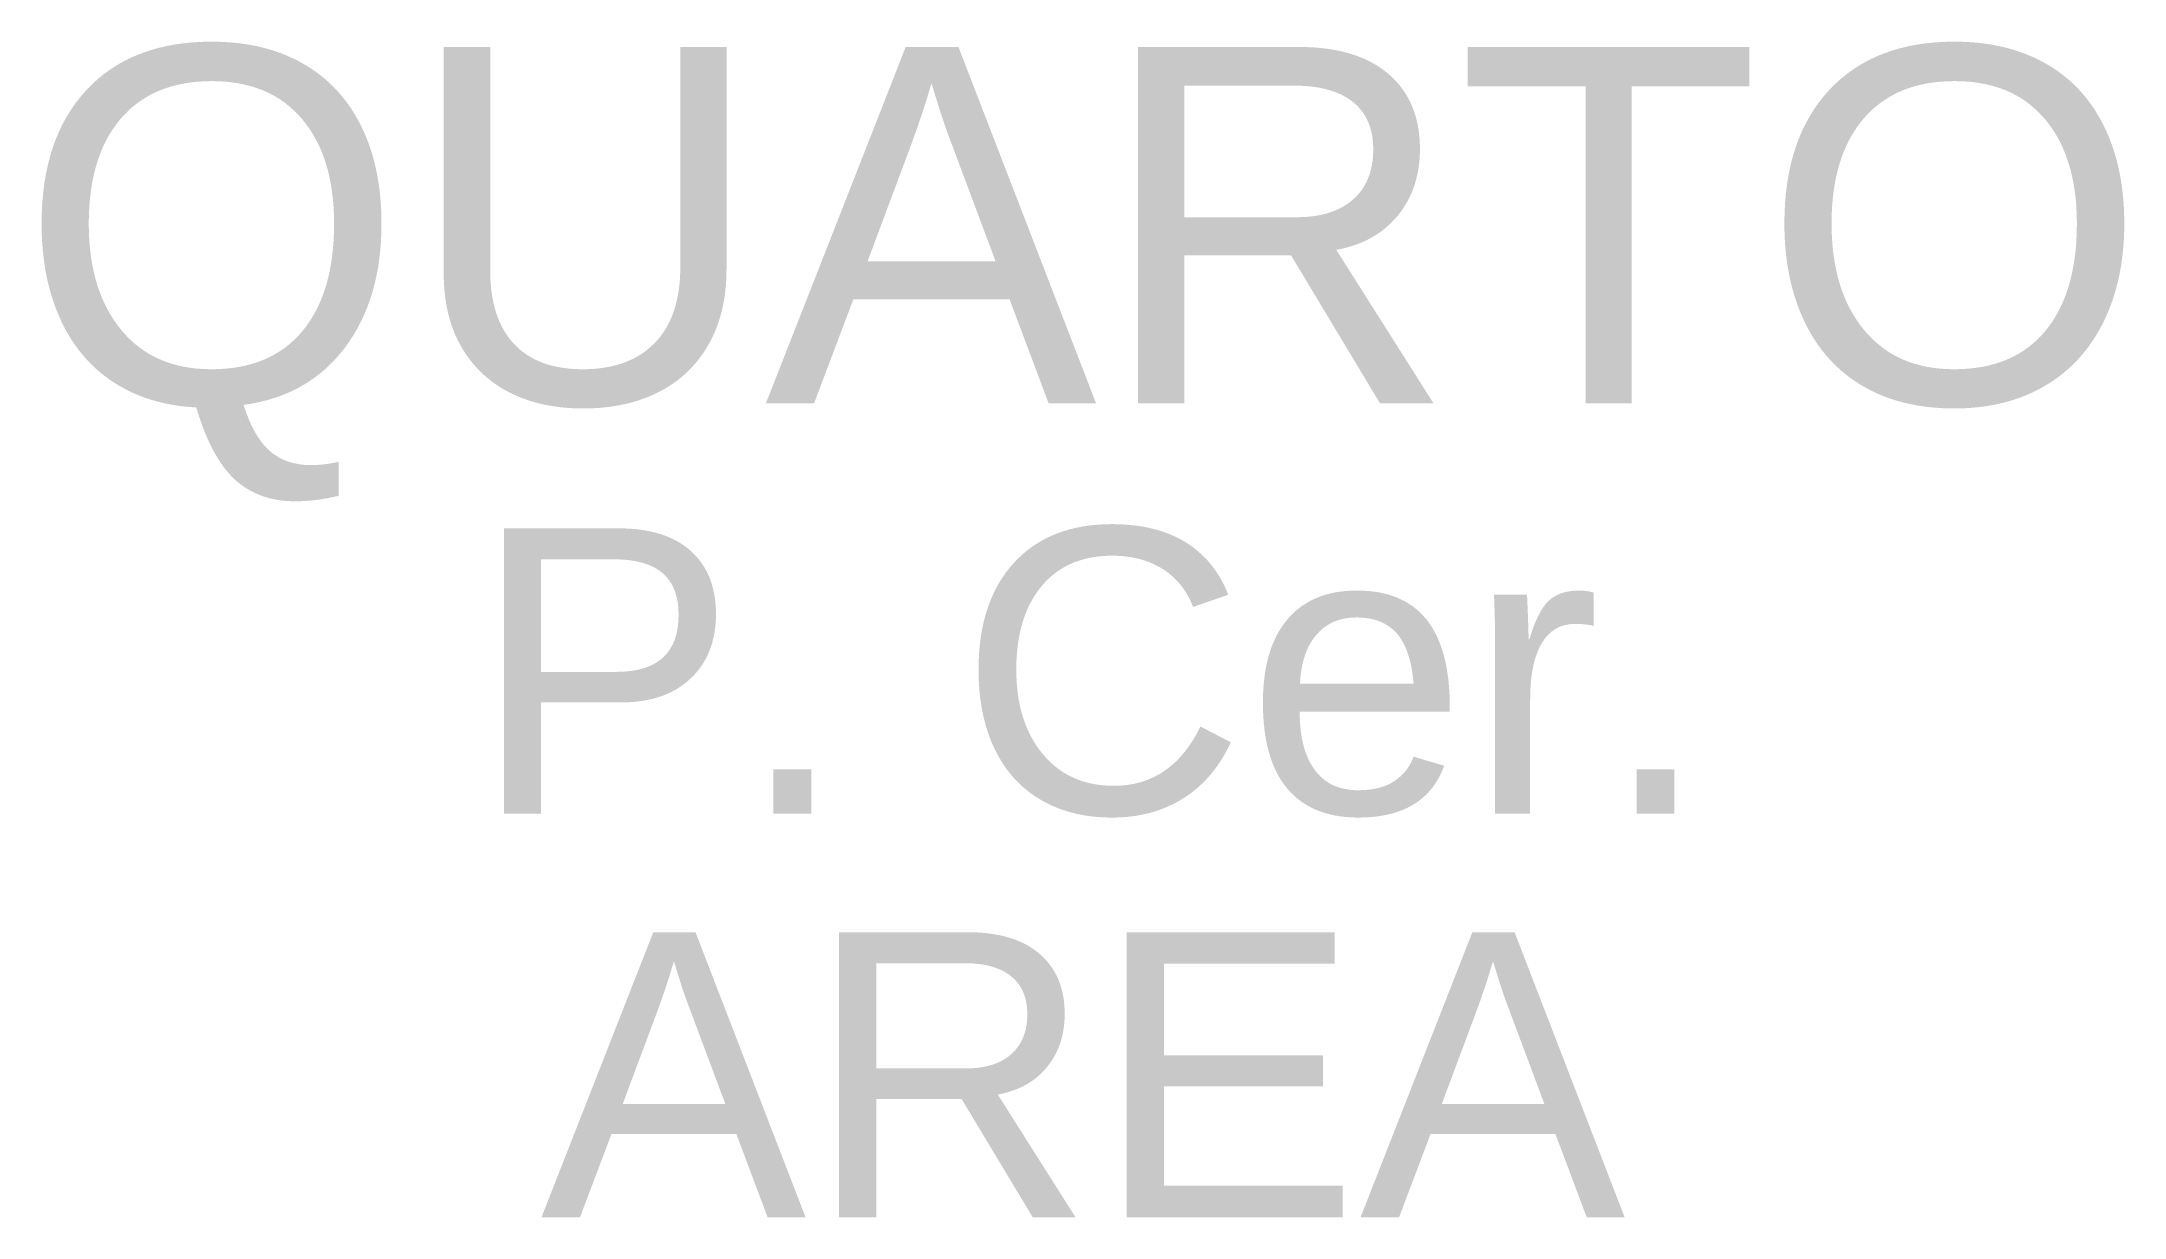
# Model space of a CAD drawing. Header units: millimetres. Extents: x 66825.98 to 66827.07, y 7097.69 to 7098.31.
import ezdxf
from ezdxf.enums import TextEntityAlignment as Align

# ---------------------------------------------------------------- set-up
doc = ezdxf.new("R2010")
doc.units = ezdxf.units.MM
doc.layers.add('05', color=5, linetype='Continuous')
doc.styles.get("Standard").update_dxf_attribs({"font": 'arial.ttf'})

msp = doc.modelspace()

# ---------------------------------------------------------------- texts
at = {"layer": '05', "color": 250}
for s, height, p in [('QUARTO', 0.1872, (66826.5238, 7098.1174)), ('P. Cer.', 0.14976, (66826.528, 7097.902)), ('AREA', 0.14976, (66826.5238, 7097.6899))]:
    msp.add_text(s, height=height, dxfattribs=at).set_placement(p, align=Align.CENTER)

doc.saveas('drawing.dxf')
